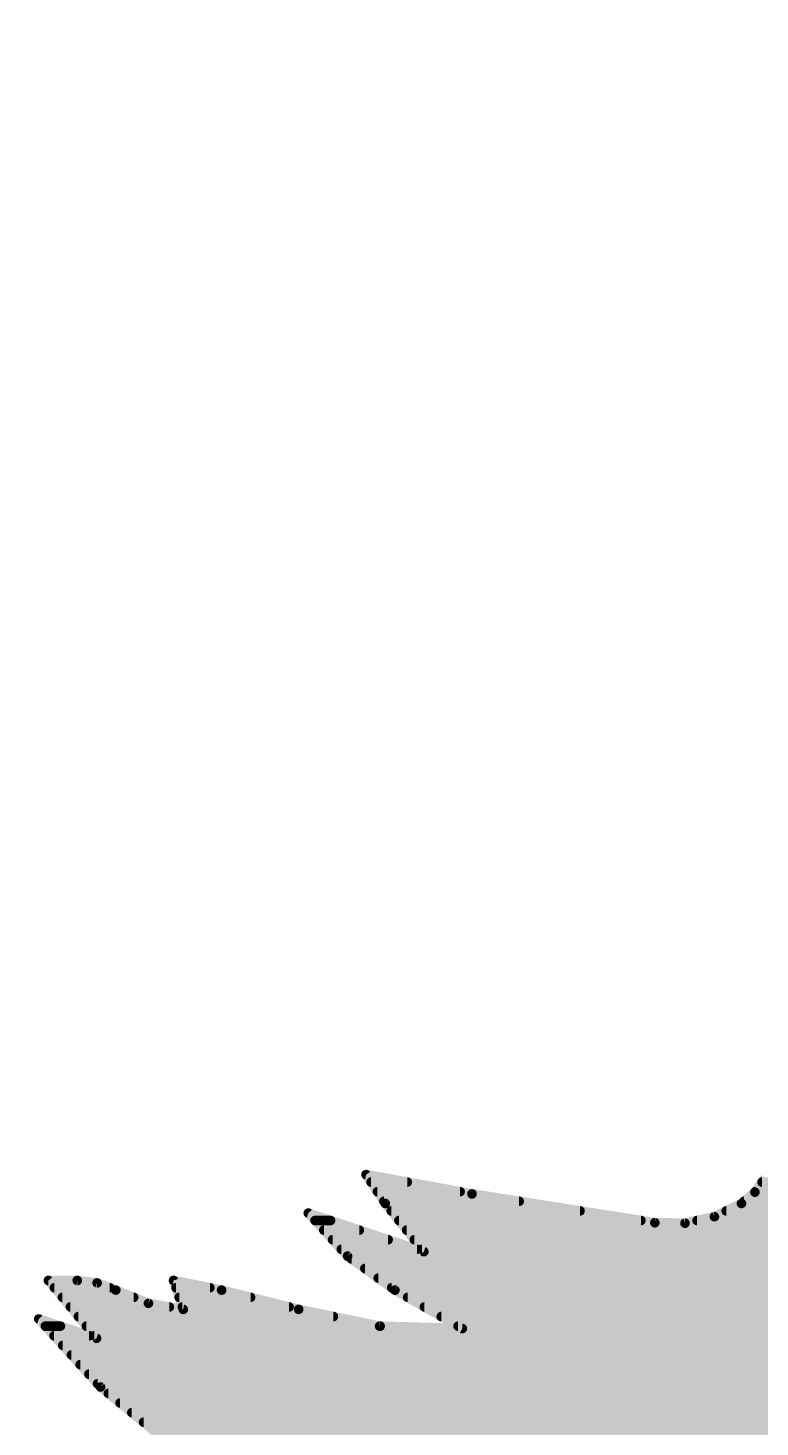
# Model space of a CAD drawing. Extents: x 4 to 288, y -28 to 191.
# Drawn here: x 75.07 to 76.899, y 151.175 to 154.671 of the extents above; entities that cross this region are included whole.
import ezdxf

# ---------------------------------------------------------------- set-up
doc = ezdxf.new("R2010")
doc.units = 0
doc.header["$MEASUREMENT"] = 0
doc.layers.add('20', color=7, linetype='CONTINUOUS')
doc.layers.add('21', color=2, linetype='CONTINUOUS')

msp = doc.modelspace()

# ---------------------------------------------------------------- linework, layer by layer
at = {"layer": '20', "const_width": 0.0254}
msp.add_lwpolyline([(71.1264, 186.0347, 2.9429), (202.1142, 186.0347)], format="xyb", dxfattribs=at)
at = {"layer": '21', "const_width": 0.012}
for points in [[(75.916, 151.8117, 1), (75.9138, 151.7998)], [(75.9199, 151.8091, 1), (75.9099, 151.8024)], [(75.9274, 151.7931, 1), (75.9274, 151.7811)], [(76.0177, 151.7811, 1), (76.0177, 151.7931)], [(76.9041, 151.7931, 1), (76.9041, 151.7811)], [(75.9434, 151.7691, 1), (75.9434, 151.7571)], [(75.9594, 151.7451, 1), (75.9594, 151.7331)], [(76.1498, 151.7571, 1), (76.1498, 151.7691)], [(76.1804, 151.7636, 1), (76.1785, 151.7517)], [(76.1784, 151.7517, 1), (76.1806, 151.7636)], [(76.2973, 151.7331, 1), (76.2973, 151.7451)], [(76.8592, 151.7451, 1), (76.8592, 151.7331)], [(76.8815, 151.7654, 1), (76.8913, 151.7584)], [(76.8872, 151.7691, 1), (76.8872, 151.7571)], [(76.8902, 151.7573, 1), (76.8825, 151.7665)], [(75.775, 151.7136, 1), (75.7661, 151.7055)], [(75.7725, 151.7152, 1), (75.7687, 151.7039)], [(75.9677, 151.7374, 1), (75.9583, 151.7299)], [(75.958, 151.7303, 1), (75.968, 151.737)], [(75.9778, 151.7211, 1), (75.9778, 151.7091)], [(76.4494, 151.7091, 1), (76.4494, 151.7211)], [(76.7825, 151.7061, 1), (76.7877, 151.6953)], [(76.7864, 151.6948, 1), (76.7838, 151.7065)], [(76.8146, 151.7211, 1), (76.8146, 151.7091)], [(76.8489, 151.7382, 1), (76.8566, 151.7291)], [(76.8554, 151.7283, 1), (76.8502, 151.739)], [(75.7875, 151.6971, 1), (75.7875, 151.6851)], [(75.8094, 151.6731, 1), (75.8094, 151.6611)], [(75.826, 151.6851, 1), (75.826, 151.6971)], [(75.8979, 151.6611, 1), (75.8979, 151.6731)], [(75.997, 151.6971, 1), (75.997, 151.6851)], [(76.0162, 151.6731, 1), (76.0162, 151.6611)], [(76.6014, 151.6851, 1), (76.6014, 151.6971)], [(76.6364, 151.6916, 1), (76.6362, 151.6796)], [(76.6353, 151.6796, 1), (76.6372, 151.6915)], [(76.7103, 151.6902, 1), (76.7129, 151.6785)], [(76.7115, 151.6784, 1), (76.7117, 151.6904)], [(76.7417, 151.6971, 1), (76.7417, 151.6851)], [(75.8313, 151.6491, 1), (75.8313, 151.6371)], [(75.9699, 151.6371, 1), (75.9699, 151.6491)], [(76.0354, 151.6491, 1), (76.0354, 151.6371)], [(75.8532, 151.6251, 1), (75.8532, 151.6131)], [(75.8722, 151.6069, 1), (75.8652, 151.5972)], [(75.8643, 151.598, 1), (75.8732, 151.6061)], [(75.8785, 151.6011, 1), (75.8785, 151.5891)], [(76.0418, 151.6131, 1), (76.0418, 151.6251)], [(76.0545, 151.6251, 1), (76.0545, 151.6131)], [(76.0545, 151.6095, 1), (76.0639, 151.617)], [(76.0573, 151.6076, 1), (76.0611, 151.6189)], [(75.9119, 151.5771, 1), (75.9119, 151.5651)], [(75.1213, 151.5473, 1), (75.1213, 151.5353)], [(75.1259, 151.5451, 1), (75.1167, 151.5374)], [(75.1941, 151.5472, 1), (75.1926, 151.5353)], [(75.1934, 151.5353, 1), (75.1934, 151.5473)], [(75.2452, 151.5407, 1), (75.2409, 151.5295)], [(75.2423, 151.5292, 1), (75.2437, 151.5411)], [(75.4396, 151.5432, 1), (75.4282, 151.5394)], [(75.4351, 151.5471, 1), (75.4327, 151.5354)], [(75.9453, 151.5531, 1), (75.9453, 151.5411)], [(75.1364, 151.5291, 1), (75.1364, 151.5171)], [(75.1564, 151.5051, 1), (75.1564, 151.4931)], [(75.2744, 151.5171, 1), (75.2744, 151.5291)], [(75.2919, 151.5227, 1), (75.2874, 151.5116)], [(75.2875, 151.5116, 1), (75.2918, 151.5228)], [(75.3344, 151.4931, 1), (75.3344, 151.5051)], [(75.44, 151.5291, 1), (75.44, 151.5171)], [(75.448, 151.5051, 1), (75.448, 151.4931)], [(75.5246, 151.5171, 1), (75.5246, 151.5291)], [(75.5554, 151.523, 1), (75.5525, 151.5113)], [(75.5528, 151.5113, 1), (75.5552, 151.523)], [(75.6264, 151.4931, 1), (75.6264, 151.5051)], [(75.9788, 151.5291, 1), (75.9788, 151.5171)], [(75.99, 151.5224, 1), (75.984, 151.5119)], [(75.9835, 151.5123, 1), (75.9905, 151.522)], [(76.0187, 151.5051, 1), (76.0187, 151.4931)], [(75.1764, 151.4811, 1), (75.1764, 151.4691)], [(75.3723, 151.49, 1), (75.3702, 151.4782)], [(75.369, 151.4786, 1), (75.3735, 151.4897)], [(75.4234, 151.4691, 1), (75.4234, 151.4811)], [(75.456, 151.4811, 1), (75.456, 151.4691)], [(75.4523, 151.4672, 1), (75.4637, 151.471)], [(75.457, 151.4631, 1), (75.459, 151.475)], [(75.7225, 151.4691, 1), (75.7225, 151.4811)], [(75.7477, 151.4749, 1), (75.7453, 151.4632)], [(75.745, 151.4632, 1), (75.7479, 151.4749)], [(76.0607, 151.4811, 1), (76.0607, 151.4691)], [(75.1017, 151.4491, 1), (75.0928, 151.441)], [(75.0992, 151.4507, 1), (75.0954, 151.4394)], [(75.1136, 151.4331, 1), (75.1136, 151.4211)], [(75.1512, 151.4211, 1), (75.1512, 151.4331)], [(75.1964, 151.4571, 1), (75.1964, 151.4451)], [(75.2163, 151.4331, 1), (75.2163, 151.4211)], [(75.8332, 151.4451, 1), (75.8332, 151.4571)], [(75.9489, 151.4331, 1), (75.9485, 151.4211)], [(75.9475, 151.4212, 1), (75.9499, 151.433)], [(75.95, 151.4211, 1), (75.95, 151.4331)], [(76.1027, 151.4571, 1), (76.1027, 151.4451)], [(76.1447, 151.4331, 1), (76.1447, 151.4211)], [(76.1522, 151.4158, 1), (76.1582, 151.4263)], [(76.155, 151.4151, 1), (76.1554, 151.4271)], [(75.1354, 151.4091, 1), (75.1354, 151.3971)], [(75.2231, 151.3971, 1), (75.2231, 151.4091)], [(75.2363, 151.4091, 1), (75.2363, 151.3971)], [(75.2368, 151.3931, 1), (75.246, 151.4008)], [(75.2395, 151.3913, 1), (75.2433, 151.4026)], [(75.1572, 151.3851, 1), (75.1572, 151.3731)], [(75.1789, 151.3611, 1), (75.1789, 151.3491)], [(75.2007, 151.3371, 1), (75.2007, 151.3251)], [(75.2225, 151.3131, 1), (75.2225, 151.3011)], [(75.2442, 151.2891, 1), (75.2442, 151.2771)], [(75.2553, 151.2797, 1), (75.2477, 151.2704)], [(75.247, 151.271, 1), (75.2559, 151.2791)], [(75.2711, 151.2651, 1), (75.2711, 151.2531)], [(75.3004, 151.2411, 1), (75.3004, 151.2291)], [(75.3297, 151.2171, 1), (75.3297, 151.2051)], [(75.3591, 151.1931, 1), (75.3591, 151.1811)]]:
    msp.add_lwpolyline(points, format="xyb", dxfattribs=at)
at = {"layer": '21', "const_width": 0.024}
for points in [[(75.963, 151.7337), (75.9149, 151.8058)], [(75.9149, 151.8058), (76.1795, 151.7577)], [(76.0177, 151.7871), (75.9274, 151.7871)], [(76.8864, 151.7619), (76.9117, 151.7977)], [(79.6151, 151.7871), (76.9041, 151.7871)], [(76.1498, 151.7631), (75.9434, 151.7631)], [(76.2973, 151.7391), (75.9594, 151.7391)], [(76.1795, 151.7577), (76.6363, 151.6856)], [(76.8528, 151.7337), (76.8864, 151.7619)], [(79.6194, 151.7391), (76.8592, 151.7391)], [(79.6172, 151.7631), (76.8872, 151.7631)], [(75.8687, 151.6021), (75.7706, 151.7096)], [(75.7706, 151.7096), (76.0592, 151.6133)], [(76.0592, 151.6133), (75.963, 151.7337)], [(76.4494, 151.7151), (75.9778, 151.7151)], [(76.7116, 151.6844), (76.7851, 151.7007)], [(76.7851, 151.7007), (76.8528, 151.7337)], [(79.6215, 151.7151), (76.8146, 151.7151)], [(75.826, 151.6911), (75.7875, 151.6911)], [(75.8979, 151.6671), (75.8094, 151.6671)], [(76.6014, 151.6911), (75.997, 151.6911)], [(79.6258, 151.6671), (76.0162, 151.6671)], [(76.6363, 151.6856), (76.7116, 151.6844)], [(79.6237, 151.6911), (76.7417, 151.6911)], [(75.9699, 151.6431), (75.8313, 151.6431)], [(79.6279, 151.6431), (76.0354, 151.6431)], [(76.0418, 151.6191), (75.8532, 151.6191)], [(75.987, 151.5172), (75.8687, 151.6021)], [(79.6322, 151.5951), (75.8785, 151.5951)], [(79.6301, 151.6191), (76.0545, 151.6191)], [(79.6344, 151.5711), (75.9119, 151.5711)], [(75.2414, 151.397), (75.1213, 151.5413)], [(75.1213, 151.5413), (75.1934, 151.5413)], [(75.1934, 151.5413), (75.243, 151.5351)], [(75.243, 151.5351), (75.2897, 151.5172)], [(75.458, 151.4691), (75.4339, 151.5413)], [(75.4339, 151.5413), (75.554, 151.5172)], [(79.6365, 151.5471), (75.9453, 151.5471)], [(75.2744, 151.5231), (75.1364, 151.5231)], [(75.3344, 151.4991), (75.1564, 151.4991)], [(75.2897, 151.5172), (75.3713, 151.4841)], [(75.5246, 151.5231), (75.44, 151.5231)], [(75.6264, 151.4991), (75.448, 151.4991)], [(75.554, 151.5172), (75.7465, 151.4691)], [(79.6387, 151.5231), (75.9788, 151.5231)], [(76.1552, 151.4211), (75.987, 151.5172)], [(79.6408, 151.4991), (76.0187, 151.4991)], [(75.4234, 151.4751), (75.1764, 151.4751)], [(75.3713, 151.4841), (75.458, 151.4691)], [(75.7225, 151.4751), (75.456, 151.4751)], [(75.7465, 151.4691), (75.9487, 151.4271)], [(79.643, 151.4751), (76.0607, 151.4751)], [(75.2515, 151.2751), (75.0973, 151.4451)], [(75.0973, 151.4451), (75.2414, 151.397)], [(75.1512, 151.4271), (75.1136, 151.4271)], [(75.8332, 151.4511), (75.1964, 151.4511)], [(75.95, 151.4271), (75.2163, 151.4271)], [(75.9487, 151.4271), (76.1552, 151.4211)], [(79.6451, 151.4511), (76.1027, 151.4511)], [(79.6472, 151.4271), (76.1447, 151.4271)], [(75.2231, 151.4031), (75.1354, 151.4031)], [(79.6494, 151.4031), (75.2363, 151.4031)], [(79.6515, 151.3791), (75.1572, 151.3791)], [(79.6537, 151.3551), (75.1789, 151.3551)], [(79.6558, 151.3311), (75.2007, 151.3311)], [(79.658, 151.3071), (75.2225, 151.3071)], [(79.6601, 151.2831), (75.2442, 151.2831)], [(75.4291, 151.1297), (75.2515, 151.2751)], [(79.6623, 151.2591), (75.2711, 151.2591)], [(79.6644, 151.2351), (75.3004, 151.2351)], [(79.6665, 151.2111), (75.3297, 151.2111)], [(79.6687, 151.1871), (75.3591, 151.1871)], [(79.6708, 151.1631), (75.3884, 151.1631)]]:
    msp.add_lwpolyline(points, dxfattribs=at)

doc.saveas('drawing.dxf')
